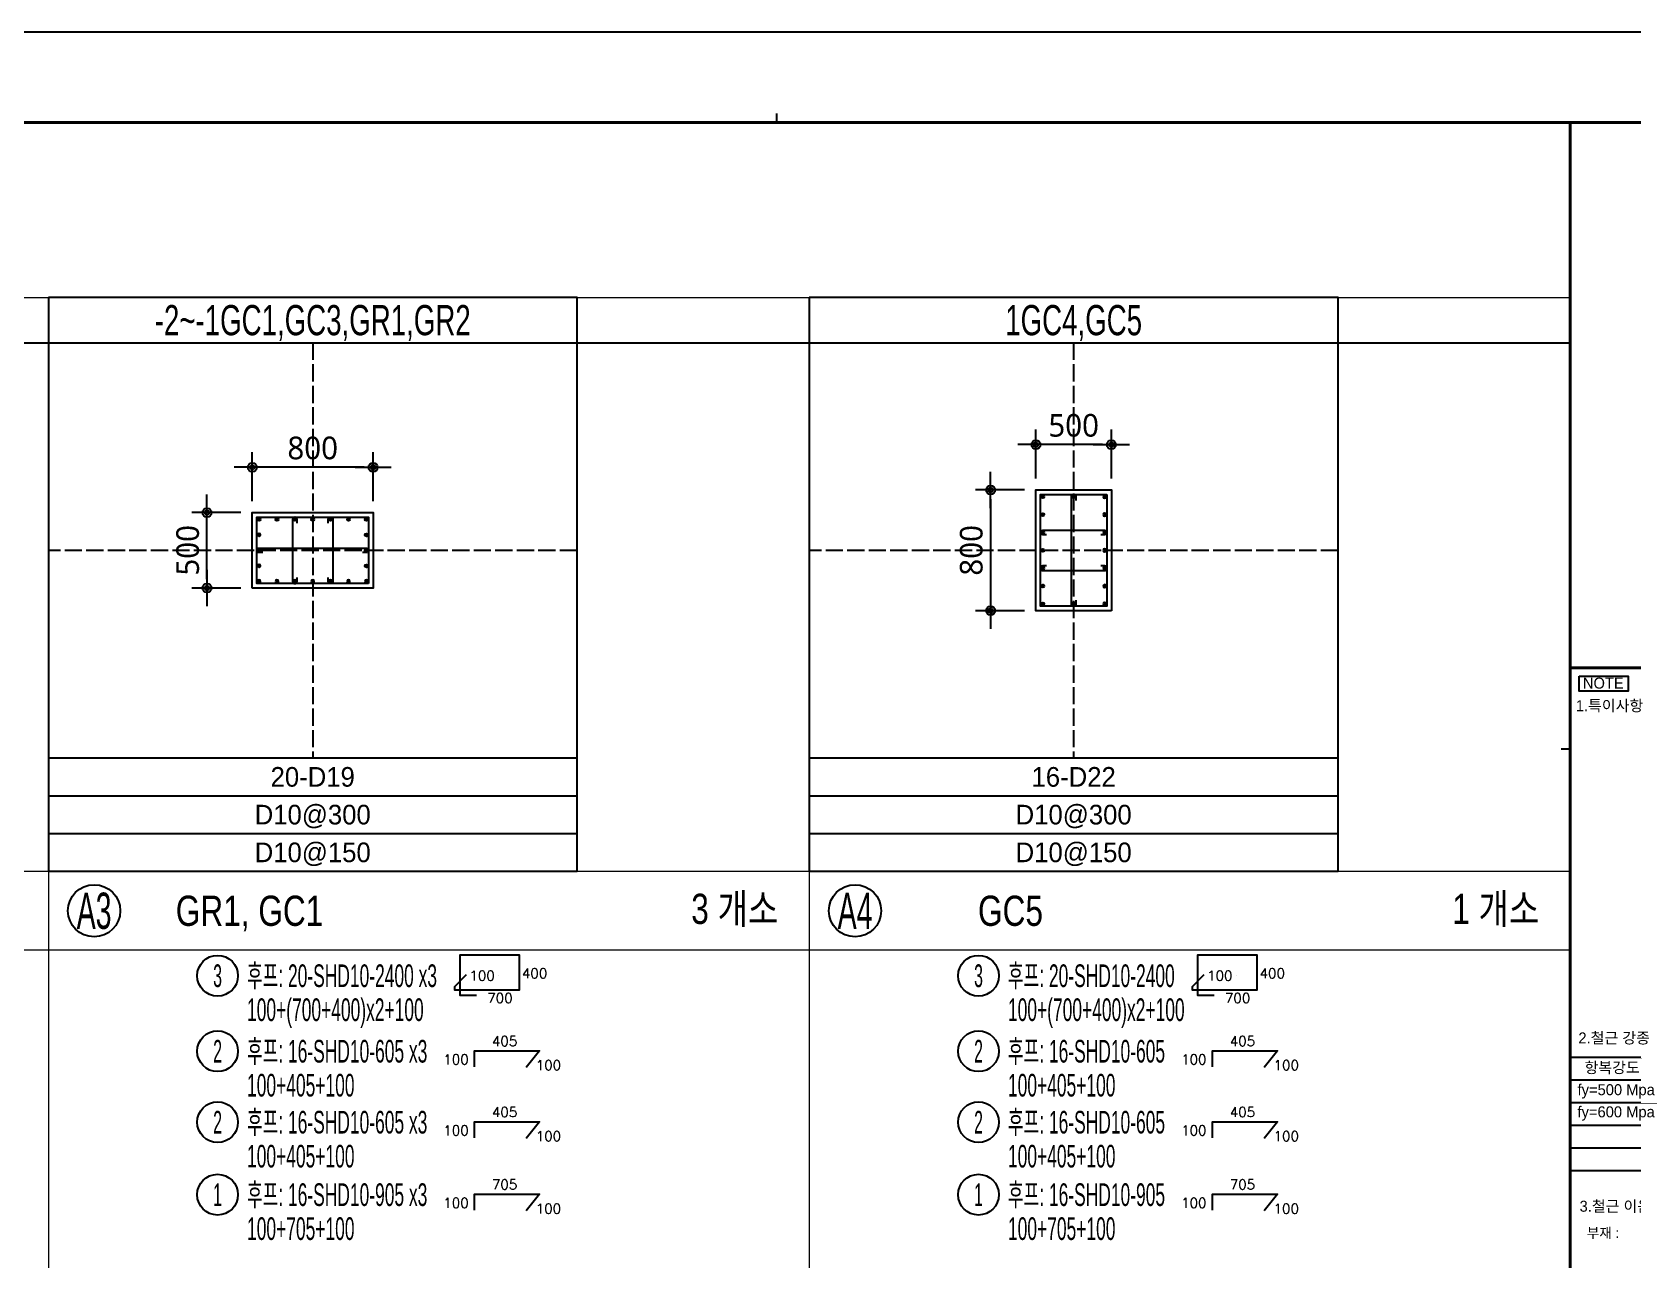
# Model space of a CAD drawing. Header units: millimetres. Extents: x 317501 to 2277231, y -321722 to 1186893.
# Drawn here: x 484742 to 495340, y -162313 to -154180 of the extents above; entities that cross this region are included whole.
import ezdxf
from ezdxf.enums import TextEntityAlignment as Align

# ---------------------------------------------------------------- set-up
doc = ezdxf.new("R2010")
doc.units = ezdxf.units.MM
doc.header["$LTSCALE"] = 57
doc.linetypes.add('HID', pattern=[2.5, 2, -0.5])
doc.layers.get('Defpoints').update_dxf_attribs({"color": 145})
for name, color, linetype in [('AMAC-NO', 5, 'Continuous'), ('BAR', 2, 'Continuous'), ('BARR', 1, 'Continuous'), ('DIM', 7, 'Continuous'), ('EL4', 4, 'Continuous'), ('EL7', 7, 'Continuous'), ('EL8', 8, 'Continuous'), ('HOOP', 2, 'Continuous'), ('LEAD7', 7, 'Continuous'), ('RP_TAG', 7, 'Continuous')]:
    doc.layers.add(name, color=color, linetype=linetype)
doc.layers.add('DEFPOINT', color=144, linetype='Continuous', plot=False)
doc.layers.add('TEXT', color=3, linetype='Continuous', lineweight=9)
doc.layers.add('XTITLE', color=22, linetype='Continuous', lineweight=0)
doc.styles.add('RPWK1', font='arial.ttf', dxfattribs={"bigfont": 'whgtxt.shx'})
doc.styles.add('RPWK2', font='romans.shx', dxfattribs={"bigfont": 'whgtxt.shx'})
doc.styles.add('XRebarSheet', font='Hmkmrhd_0.ttf')
doc.styles.add('돋음', font='Dotum.ttf')
doc.styles.add('맑은고딕', font='malgun.ttf')
doc.dimstyles.new('DIM_30', dxfattribs={"dimscale": 30, "dimtxt": 3, "dimasz": 1.2, "dimexe": 2, "dimexo": 1.5, "dimgap": 1, "dimtad": 1, "dimdec": 0, "dimdsep": 46, "dimtxsty": '맑은고딕', "dimblk1": 'DIMDOT', "dimblk2": 'DIMDOT', "dimsah": 1, "dimcen": 1, "dimdle": 2, "dimclrd": 7, "dimclre": 7, "dimclrt": 3, "dimadec": 0, "dimazin": 0, "dimtfac": 1, "dimtdec": 0, "dimtix": 1, "dimtmove": 2, "dimatfit": 3, "dimldrblk": 'DIMDOT', "dimfxl": 0, "dimtolj": 1, "dimarcsym": 0})

# ---------------------------------------------------------------- blocks, each defined once
blk = doc.blocks.new('dhs_sheet2e')
at = {"color": 7}
for p, q in [((55508.9, 57331.7), (55508.9, 57531.5)), ((73013.1, 43498.2), (72813.3, 43498.2)), ((73013.1, 36694), (81003.6, 36694)), ((73013.1, 36194.6), (81003.6, 36194.6)), ((73013.1, 35695.2), (81003.6, 35695.2)), ((73013.1, 35195.8), (81003.6, 35195.8)), ((73013.1, 34696.4), (81003.6, 34696.4)), ((73013.1, 34197), (81003.6, 34197))]:
    blk.add_line(p, q, dxfattribs=at)
for points in [[(84000, 0), (84000, 59329.4), (0, 59329.4), (0, 0)], [(73208.2, 45108.5), (74292.8, 45108.5), (74292.8, 44775), (73208.2, 44775)]]:
    blk.add_lwpolyline(points, close=True, dxfattribs=at)
at = {"color": 30, "const_width": 64.9}
blk.add_lwpolyline([(81003.6, 57331.7), (2996.4, 57331.7), (2996.4, 1997.6), (81003.6, 1997.6)], close=True, dxfattribs=at)
at = {"color": 30}
for points, const_width in [([(73013.1, 1997.6), (73013.1, 57331.7)], 64.9), ([(73013.1, 45291.6), (81003.6, 45291.6)], 64.9), ([(73013.1, 37482.7), (81003.6, 37482.7)], 1.25)]:
    blk.add_lwpolyline(points, dxfattribs=dict(at, const_width=const_width))
at = {"ltscale": 2, "const_width": 1.25}
for points in [[(73013.1, 36694), (73013.1, 34197)], [(73013.1, 33114.4), (73013.1, 32518)]]:
    blk.add_lwpolyline(points, dxfattribs=at)
at = {"color": 7, "const_width": 1.25}
for points in [[(73013.1, 33114.4), (81003.6, 33114.4)], [(73013.1, 32518), (81003.6, 32518)]]:
    blk.add_lwpolyline(points, dxfattribs=at)
at = {"color": 7, "style": 'XRebarSheet'}
for s, height, p in [('NOTE', 242.71, (73292, 44833.7)), ('1.특이사항', 242.71, (73135.9, 44335.3)), ('2.철근 강종', 242.71, (73193, 37000.1)), ('3.철근 이음/정착 길이', 242.711, (73219.2, 33284.8))]:
    blk.add_text(s, height=height, dxfattribs=at).set_placement(p)
at = {"color": 3, "style": 'XRebarSheet'}
for s, height, p in [('항복강도', 242.71, (73329, 36346.4)), ('부재 :', 220, (73378.9, 32707.9))]:
    blk.add_text(s, height=height, dxfattribs=at).set_placement(p)
blk = doc.blocks.new('zdfgarse')
at = {"color": 255, "xscale": 0.25, "yscale": 0.25, "zscale": 0.25}
blk.add_blockref('dhs_sheet2e', (0, 0), dxfattribs=at)
at = {"color": 3, "style": 'XRebarSheet'}
for s, p in [('fy=500 Mpa', (18293.6, 8964.2)), ('fy=600 Mpa', (18293.3, 8842.1))]:
    blk.add_text(s, height=60.68, dxfattribs=at).set_placement(p)
blk = doc.blocks.new('DIMDOT')
at = {"layer": 'DIM', "linetype": 'Continuous'}
blk.add_line((-2, 0), (2, 0), dxfattribs=at)
for radius in [0.5, 0.25]:
    blk.add_circle((0, 0), radius, dxfattribs=at)
blk = doc.blocks.new('*D43')
at = {"layer": 'Defpoints', "color": 0, "transparency": 16777216}
for p in [(507300, -134614), (507600, -134614), (507600, -135114)]:
    blk.add_point(p, dxfattribs=at)
at = {"layer": 'DIM', "color": 7, "lineweight": -2, "transparency": 16777216}
for p, q in [((507525, -134614), (507200, -134614)), ((507300, -135054), (507300, -134674)), ((507525, -135114), (507200, -135114))]:
    blk.add_line(p, q, dxfattribs=at)
at = {"layer": 'DIM', "color": 7, "lineweight": -2, "transparency": 16777216, "xscale": 60, "yscale": 60, "zscale": 60}
for p, rotation in [((507300, -134614), 90), ((507300, -135114), 270)]:
    blk.add_blockref('DIMDOT', p, dxfattribs=dict(at, rotation=rotation))
at = {"layer": 'DIM', "color": 3, "transparency": 16777216, "insert": (507173, -134864), "char_height": 150, "attachment_point": 5, "rotation": 90, "style": '맑은고딕'}
blk.add_mtext('\\A1;500', dxfattribs=at)
blk = doc.blocks.new('*D44')
at = {"layer": 'Defpoints', "color": 0, "transparency": 16777216}
for p in [(507600, -134314), (507600, -134614), (508400, -134614)]:
    blk.add_point(p, dxfattribs=at)
at = {"layer": 'DIM', "color": 7, "lineweight": -2, "transparency": 16777216}
for p, q in [((507600, -134539), (507600, -134214)), ((508400, -134539), (508400, -134214)), ((508340, -134314), (507660, -134314))]:
    blk.add_line(p, q, dxfattribs=at)
at = {"layer": 'DIM', "color": 7, "lineweight": -2, "transparency": 16777216, "xscale": 60, "yscale": 60, "zscale": 60, "rotation": 180}
blk.add_blockref('DIMDOT', (507600, -134314), dxfattribs=at)
at = {"layer": 'DIM', "color": 7, "lineweight": -2, "transparency": 16777216, "xscale": 60, "yscale": 60, "zscale": 60}
blk.add_blockref('DIMDOT', (508400, -134314), dxfattribs=at)
at = {"layer": 'DIM', "color": 3, "transparency": 16777216, "insert": (508000, -134187), "char_height": 150, "attachment_point": 5, "style": '맑은고딕'}
blk.add_mtext('\\A1;800', dxfattribs=at)
blk = doc.blocks.new('BAR')
at = {"layer": 'BARR'}
h = blk.add_hatch(color=256, dxfattribs=at)
edge = h.paths.add_edge_path()
edge.add_arc((0, 0), 15, 0, 360)
blk.add_circle((0, 0), 15, dxfattribs=at)
blk = doc.blocks.new('보')
at = {"layer": 'DEFPOINT', "linetype": 'HID'}
for p, q in [((1750, -300), (1750, -3050)), ((3500, -1675), (0, -1675))]:
    blk.add_line(p, q, dxfattribs=at)
at = {"layer": 'EL7'}
for p, q in [((0, -300), (3500, -300)), ((0, -3050), (3500, -3050))]:
    blk.add_line(p, q, dxfattribs=at)
blk.add_lwpolyline([(0, 0), (0, -3800), (3500, -3800), (3500, 0)], close=True, dxfattribs=at)
at = {"layer": 'EL8'}
for p, q in [((0, -3300), (3500, -3300)), ((0, -3550), (3500, -3550))]:
    blk.add_line(p, q, dxfattribs=at)
blk = doc.blocks.new('*D71')
at = {"layer": 'Defpoints', "color": 0, "transparency": 16777216}
for p in [(518250, -140364), (517950, -141164), (518250, -141164)]:
    blk.add_point(p, dxfattribs=at)
at = {"layer": 'DIM', "color": 7, "lineweight": -2, "transparency": 16777216}
for p, q in [((518175, -140364), (517850, -140364)), ((517950, -140424), (517950, -141104)), ((518175, -141164), (517850, -141164))]:
    blk.add_line(p, q, dxfattribs=at)
at = {"layer": 'DIM', "color": 7, "lineweight": -2, "transparency": 16777216, "xscale": 60, "yscale": 60, "zscale": 60}
for p, rotation in [((517950, -140364), 90), ((517950, -141164), 270)]:
    blk.add_blockref('DIMDOT', p, dxfattribs=dict(at, rotation=rotation))
at = {"layer": 'DIM', "color": 3, "transparency": 16777216, "insert": (517823, -140764), "char_height": 150, "attachment_point": 5, "rotation": 90, "style": '맑은고딕'}
blk.add_mtext('\\A1;800', dxfattribs=at)
blk = doc.blocks.new('*D72')
at = {"layer": 'Defpoints', "color": 0, "transparency": 16777216}
for p in [(518250, -140064), (518250, -140364), (518750, -140364)]:
    blk.add_point(p, dxfattribs=at)
at = {"layer": 'DIM', "color": 7, "lineweight": -2, "transparency": 16777216}
for p, q in [((518250, -140289), (518250, -139964)), ((518750, -140289), (518750, -139964)), ((518690, -140064), (518310, -140064))]:
    blk.add_line(p, q, dxfattribs=at)
at = {"layer": 'DIM', "color": 7, "lineweight": -2, "transparency": 16777216, "xscale": 60, "yscale": 60, "zscale": 60, "rotation": 180}
blk.add_blockref('DIMDOT', (518250, -140064), dxfattribs=at)
at = {"layer": 'DIM', "color": 7, "lineweight": -2, "transparency": 16777216, "xscale": 60, "yscale": 60, "zscale": 60}
blk.add_blockref('DIMDOT', (518750, -140064), dxfattribs=at)
at = {"layer": 'DIM', "color": 3, "transparency": 16777216, "insert": (518500, -139937), "char_height": 150, "attachment_point": 5, "style": '맑은고딕'}
blk.add_mtext('\\A1;500', dxfattribs=at)
blk = doc.blocks.new('*U1613', base_point=(485836.5085, -161400.1787))
at = {"layer": 'RP_TAG', "color": 0, "linetype": 'Continuous', "ltscale": 100}
blk.add_circle((485970.5085, -161400.1787), 135, dxfattribs=at)
at = {"layer": 'RP_TAG', "color": 0, "linetype": 'Continuous', "ltscale": 100, "style": 'RPWK1', "width": 0.5}
blk.add_text('2', height=150, dxfattribs=at).set_placement((485970.5085, -161400.1787), align=Align.MIDDLE_CENTER)
at = {"layer": 'RP_TAG', "color": 0, "linetype": 'Continuous', "ltscale": 100, "style": 'RPWK1', "width": 0.55}
for s, p in [('후프: 16-SHD10-605 x3', (486165.5085, -161400.1787)), ('100+405+100', (486165.5085, -161625.1787))]:
    blk.add_text(s, height=150, dxfattribs=at).set_placement(p, align=Align.MIDDLE_LEFT)
blk = doc.blocks.new('*U1614', base_point=(485836.5085, -160930.1787))
at = {"layer": 'RP_TAG', "color": 0, "linetype": 'Continuous', "ltscale": 100}
blk.add_circle((485970.5085, -160930.1787), 135, dxfattribs=at)
at = {"layer": 'RP_TAG', "color": 0, "linetype": 'Continuous', "ltscale": 100, "style": 'RPWK1', "width": 0.5}
blk.add_text('2', height=150, dxfattribs=at).set_placement((485970.5085, -160930.1787), align=Align.MIDDLE_CENTER)
at = {"layer": 'RP_TAG', "color": 0, "linetype": 'Continuous', "ltscale": 100, "style": 'RPWK1', "width": 0.55}
for s, p in [('후프: 16-SHD10-605 x3', (486165.5085, -160930.1787)), ('100+405+100', (486165.5085, -161155.1787))]:
    blk.add_text(s, height=150, dxfattribs=at).set_placement(p, align=Align.MIDDLE_LEFT)
blk = doc.blocks.new('*U1615', base_point=(490873.8067, -160930.1787))
at = {"layer": 'RP_TAG', "color": 0, "linetype": 'Continuous', "ltscale": 100}
blk.add_circle((491007.8067, -160930.1787), 135, dxfattribs=at)
at = {"layer": 'RP_TAG', "color": 0, "linetype": 'Continuous', "ltscale": 100, "style": 'RPWK1', "width": 0.5}
blk.add_text('2', height=150, dxfattribs=at).set_placement((491007.8067, -160930.1787), align=Align.MIDDLE_CENTER)
at = {"layer": 'RP_TAG', "color": 0, "linetype": 'Continuous', "ltscale": 100, "style": 'RPWK1', "width": 0.55}
for s, p in [('후프: 16-SHD10-605', (491202.8067, -160930.1787)), ('100+405+100', (491202.8067, -161155.1787))]:
    blk.add_text(s, height=150, dxfattribs=at).set_placement(p, align=Align.MIDDLE_LEFT)
blk = doc.blocks.new('*U1616', base_point=(490873.8067, -161400.1787))
at = {"layer": 'RP_TAG', "color": 0, "linetype": 'Continuous', "ltscale": 100}
blk.add_circle((491007.8067, -161400.1787), 135, dxfattribs=at)
at = {"layer": 'RP_TAG', "color": 0, "linetype": 'Continuous', "ltscale": 100, "style": 'RPWK1', "width": 0.5}
blk.add_text('2', height=150, dxfattribs=at).set_placement((491007.8067, -161400.1787), align=Align.MIDDLE_CENTER)
at = {"layer": 'RP_TAG', "color": 0, "linetype": 'Continuous', "ltscale": 100, "style": 'RPWK1', "width": 0.55}
for s, p in [('후프: 16-SHD10-605', (491202.8067, -161400.1787)), ('100+405+100', (491202.8067, -161625.1787))]:
    blk.add_text(s, height=150, dxfattribs=at).set_placement(p, align=Align.MIDDLE_LEFT)
blk = doc.blocks.new('*U1619', base_point=(485836.5085, -161880.1787))
at = {"layer": 'RP_TAG', "color": 0, "linetype": 'Continuous', "ltscale": 100}
blk.add_circle((485970.5085, -161880.1787), 135, dxfattribs=at)
at = {"layer": 'RP_TAG', "color": 0, "linetype": 'Continuous', "ltscale": 100, "style": 'RPWK1', "width": 0.5}
blk.add_text('1', height=150, dxfattribs=at).set_placement((485970.5085, -161880.1787), align=Align.MIDDLE_CENTER)
at = {"layer": 'RP_TAG', "color": 0, "linetype": 'Continuous', "ltscale": 100, "style": 'RPWK1', "width": 0.55}
for s, p in [('후프: 16-SHD10-905 x3', (486165.5085, -161880.1787)), ('100+705+100', (486165.5085, -162105.1787))]:
    blk.add_text(s, height=150, dxfattribs=at).set_placement(p, align=Align.MIDDLE_LEFT)
blk = doc.blocks.new('*U1620', base_point=(490873.8067, -161880.1787))
at = {"layer": 'RP_TAG', "color": 0, "linetype": 'Continuous', "ltscale": 100}
blk.add_circle((491007.8067, -161880.1787), 135, dxfattribs=at)
at = {"layer": 'RP_TAG', "color": 0, "linetype": 'Continuous', "ltscale": 100, "style": 'RPWK1', "width": 0.5}
blk.add_text('1', height=150, dxfattribs=at).set_placement((491007.8067, -161880.1787), align=Align.MIDDLE_CENTER)
at = {"layer": 'RP_TAG', "color": 0, "linetype": 'Continuous', "ltscale": 100, "style": 'RPWK1', "width": 0.55}
for s, p in [('후프: 16-SHD10-905', (491202.8067, -161880.1787)), ('100+705+100', (491202.8067, -162105.1787))]:
    blk.add_text(s, height=150, dxfattribs=at).set_placement(p, align=Align.MIDDLE_LEFT)
blk = doc.blocks.new('*U1623', base_point=(485836.5085, -160430.1787))
at = {"layer": 'RP_TAG', "color": 0, "linetype": 'Continuous', "ltscale": 100}
blk.add_circle((485970.5085, -160430.1787), 135, dxfattribs=at)
at = {"layer": 'RP_TAG', "color": 0, "linetype": 'Continuous', "ltscale": 100, "style": 'RPWK1', "width": 0.55}
for s, p in [('후프: 20-SHD10-2400 x3', (486165.5085, -160430.1787)), ('100+(700+400)x2+100', (486165.5085, -160655.1787))]:
    blk.add_text(s, height=150, dxfattribs=at).set_placement(p, align=Align.MIDDLE_LEFT)
at = {"layer": 'RP_TAG', "color": 0, "linetype": 'Continuous', "ltscale": 100, "style": 'RPWK1', "width": 0.5}
blk.add_text('3', height=150, dxfattribs=at).set_placement((485970.5085, -160430.1787), align=Align.MIDDLE_CENTER)
blk = doc.blocks.new('*U1624', base_point=(490873.8067, -160430.1787))
at = {"layer": 'RP_TAG', "color": 0, "linetype": 'Continuous', "ltscale": 100}
blk.add_circle((491007.8067, -160430.1787), 135, dxfattribs=at)
at = {"layer": 'RP_TAG', "color": 0, "linetype": 'Continuous', "ltscale": 100, "style": 'RPWK1', "width": 0.55}
for s, p in [('후프: 20-SHD10-2400', (491202.8067, -160430.1787)), ('100+(700+400)x2+100', (491202.8067, -160655.1787))]:
    blk.add_text(s, height=150, dxfattribs=at).set_placement(p, align=Align.MIDDLE_LEFT)
at = {"layer": 'RP_TAG', "color": 0, "linetype": 'Continuous', "ltscale": 100, "style": 'RPWK1', "width": 0.5}
blk.add_text('3', height=150, dxfattribs=at).set_placement((491007.8067, -160430.1787), align=Align.MIDDLE_CENTER)
blk = doc.blocks.new('sdhsths')
at = {"layer": 'BAR'}
blk.add_lwpolyline([(2120, 1905), (1380, 1905), (1380, 2345), (2120, 2345)], close=True, dxfattribs=at)
at = {"layer": 'EL4'}
blk.add_lwpolyline([(1350, 1875), (1350, 2375), (2150, 2375), (2150, 1875)], close=True, dxfattribs=at)
at = {"layer": 'HOOP'}
for points in [[(1646.7, 2305), (1646.7, 2330, 1), (1616.7, 2330), (1616.7, 1920, 1), (1646.7, 1920), (1646.7, 1945)], [(1853.3, 2305), (1853.3, 2330, -1), (1883.3, 2330), (1883.3, 1920, -1), (1853.3, 1920), (1853.3, 1945)], [(1420, 2110), (1395, 2110, -1), (1395, 2140), (2105, 2140, -1), (2105, 2110), (2080, 2110)]]:
    blk.add_lwpolyline(points, format="xyb", dxfattribs=at)
at = {"layer": 'BAR', "xscale": 0.6666666666666666, "yscale": 0.6666666666666666, "zscale": 0.6666666666666666, "rotation": 180}
for p in [(1395, 2330), (1513.3, 2330), (1631.7, 2330), (1750, 2330), (1868.3, 2330), (1986.7, 2330), (2105, 2330)]:
    blk.add_blockref('BAR', p, dxfattribs=at)
at = {"layer": 'BAR', "yscale": 0.6666666666666666, "zscale": 0.6666666666666666}
for p, xscale in [((1395, 2227.5), -0.6666666666666666), ((2105, 2227.5), 0.6666666666666666), ((1395, 2125), -0.6666666666666666), ((2105, 2125), 0.6666666666666666), ((1395, 2022.5), -0.6666666666666666), ((2105, 2022.5), 0.6666666666666666), ((1395, 1920), -0.6666666666666666), ((1513.3, 1920), -0.6666666666666666), ((1631.7, 1920), -0.6666666666666666), ((1750, 1920), -0.6666666666666666), ((1868.3, 1920), -0.6666666666666666), ((1986.7, 1920), -0.6666666666666666), ((2105, 1920), -0.6666666666666666)]:
    blk.add_blockref('BAR', p, dxfattribs=dict(at, xscale=xscale))
at = {"layer": 'EL7'}
blk.add_blockref('보', (0, 3800), dxfattribs=at)
at = {"layer": 'TEXT', "color": 6, "style": '돋음', "width": 0.7}
blk.add_text('-2~-1GC1,GC3,GR1,GR2', height=200, dxfattribs=at).set_placement((1750, 3650), align=Align.MIDDLE_CENTER)
at = {"layer": 'TEXT', "style": '돋음'}
for s, p in [('20-D19', (1750, 625)), ('D10@300', (1750, 375)), ('D10@150', (1750, 125))]:
    blk.add_text(s, height=130, dxfattribs=at).set_placement(p, align=Align.MIDDLE_CENTER)
at = {"layer": 'DIM'}
dim = blk.add_linear_dim(base=(1350, 2675), p1=(2150, 2375), p2=(1350, 2375), dimstyle='DIM_30', override={"dimscale": 50}, dxfattribs=at)
dim.commit()
dim.dimension.update_dxf_attribs({"geometry": '*D44', "text_midpoint": (1750, 2802.5), "insert": (-506250.1, 136989.4)})
dim = blk.add_linear_dim(base=(1050, 2375), p1=(1350, 1875), p2=(1350, 2375), angle=270, dimstyle='DIM_30', override={"dimscale": 50}, dxfattribs=at)
dim.commit()
dim.dimension.update_dxf_attribs({"geometry": '*D43', "text_midpoint": (922.5, 2125), "insert": (-506250.1, 136989.4)})
blk = doc.blocks.new('Sddhsrjhsrase')
at = {"layer": 'BAR'}
blk.add_lwpolyline([(1970, 2495), (1970, 1755), (1530, 1755), (1530, 2495)], close=True, dxfattribs=at)
at = {"layer": 'EL4'}
blk.add_lwpolyline([(2000, 1725), (1500, 1725), (1500, 2525), (2000, 2525)], close=True, dxfattribs=at)
at = {"layer": 'HOOP'}
for points in [[(1765, 1795), (1765, 1770, -1), (1735, 1770), (1735, 2480, -1), (1765, 2480), (1765, 2455)], [(1570, 2228.3), (1545, 2228.3, -1), (1545, 2258.3), (1955, 2258.3, -1), (1955, 2228.3), (1930, 2228.3)], [(1570, 2021.7), (1545, 2021.7, 1), (1545, 1991.7), (1955, 1991.7, 1), (1955, 2021.7), (1930, 2021.7)]]:
    blk.add_lwpolyline(points, format="xyb", dxfattribs=at)
at = {"layer": 'BAR', "yscale": 0.6666666666666666, "zscale": 0.6666666666666666}
for p, xscale, rotation in [((1545, 2480), 0.6666666666666666, 270), ((1750, 2480), 0.6666666666666666, 90), ((1955, 2480), -0.6666666666666666, 90), ((1545, 2361.7), 0.6666666666666666, 270), ((1955, 2361.7), -0.6666666666666666, 90), ((1545, 2243.3), 0.6666666666666666, 270), ((1955, 2243.3), -0.6666666666666666, 90), ((1545, 2125), 0.6666666666666666, 270), ((1955, 2125), -0.6666666666666666, 90), ((1545, 2006.7), 0.6666666666666666, 270), ((1955, 2006.7), -0.6666666666666666, 90), ((1545, 1888.3), 0.6666666666666666, 270), ((1955, 1888.3), -0.6666666666666666, 90), ((1545, 1770), 0.6666666666666666, 270), ((1750, 1770), -0.6666666666666666, 90), ((1955, 1770), -0.6666666666666666, 90)]:
    blk.add_blockref('BAR', p, dxfattribs=dict(at, xscale=xscale, rotation=rotation))
at = {"layer": 'EL7'}
blk.add_blockref('보', (0, 3800), dxfattribs=at)
at = {"layer": 'TEXT', "color": 6, "style": '돋음', "width": 0.7}
blk.add_text('1GC4,GC5', height=200, dxfattribs=at).set_placement((1750, 3650), align=Align.MIDDLE_CENTER)
at = {"layer": 'TEXT', "style": '돋음'}
for s, p in [('16-D22', (1750, 625)), ('D10@300', (1750, 375)), ('D10@150', (1750, 125))]:
    blk.add_text(s, height=130, dxfattribs=at).set_placement(p, align=Align.MIDDLE_CENTER)
at = {"layer": 'DIM'}
dim = blk.add_linear_dim(base=(1500, 2825), p1=(2000, 2525), p2=(1500, 2525), dimstyle='DIM_30', override={"dimscale": 50}, dxfattribs=at)
dim.commit()
dim.dimension.update_dxf_attribs({"geometry": '*D72', "text_midpoint": (1750, 2952.5), "insert": (-516750.1, 142889.3)})
dim = blk.add_linear_dim(base=(1200, 1725), p1=(1500, 2525), p2=(1500, 1725), angle=90, dimstyle='DIM_30', override={"dimscale": 50}, dxfattribs=at)
dim.commit()
dim.dimension.update_dxf_attribs({"geometry": '*D71', "text_midpoint": (1072.5, 2125), "insert": (-516750.1, 142889.3)})

msp = doc.modelspace()

# ---------------------------------------------------------------- linework, layer by layer
at = {"layer": 'AMAC-NO', "color": 2}
for centre in [(485153.1, -159999.9), (490190.4, -159999.9)]:
    msp.add_circle(centre, 172.8, dxfattribs=at)
at = {"layer": 'LEAD7'}
msp.add_line((494924.9, -156241), (473919.9, -156241), dxfattribs=at)
at = {"layer": 'RP_TAG', "color": 250, "linetype": 'Continuous', "ltscale": 100}
for p, q in [((487829.9, -160430.2), (487830, -160430.2)), ((492713.2, -160430.2), (492713.2, -160430.2)), ((487765.8, -160930.2), (487765.9, -160930.2)), ((492650, -160930.2), (492650, -160930.2)), ((487765.8, -161400.2), (487765.9, -161400.2)), ((492650, -161400.2), (492650, -161400.2)), ((487765.8, -161880.2), (487765.9, -161880.2)), ((492650, -161880.2), (492650, -161880.2))]:
    msp.add_line(p, q, dxfattribs=at)
at = {"layer": 'RP_TAG', "color": 1, "linetype": 'Continuous', "ltscale": 100}
for points in [[(487615.1, -160424), (487538.9, -160503.7), (487538.9, -160524.1), (487969.4, -160524.1), (487969.4, -160294.7), (487573.3, -160294.7), (487573.3, -160559.6), (487684.1, -160559.6)], [(492498.4, -160424), (492422.2, -160503.7), (492422.2, -160524.1), (492852.7, -160524.1), (492852.7, -160294.7), (492456.6, -160294.7), (492456.6, -160559.6), (492567.4, -160559.6)], [(487671.5, -161033.5), (487671.5, -160927.4), (488102.3, -160927.4), (488014.3, -161037.2)], [(492555.7, -161033.5), (492555.7, -160927.4), (492986.5, -160927.4), (492898.4, -161037.2)], [(487671.5, -161503.5), (487671.5, -161397.4), (488102.3, -161397.4), (488014.3, -161507.2)], [(492555.7, -161503.5), (492555.7, -161397.4), (492986.5, -161397.4), (492898.4, -161507.2)], [(487671.5, -161983.5), (487671.5, -161877.4), (488102.3, -161877.4), (488014.3, -161987.2)], [(492555.7, -161983.5), (492555.7, -161877.4), (492986.5, -161877.4), (492898.4, -161987.2)]]:
    msp.add_lwpolyline(points, dxfattribs=at)
at = {"layer": 'XTITLE', "color": 3, "ltscale": 2}
for p, q in [((473919.9, -155938.1), (494924.9, -155938.1)), ((473919.9, -159738.1), (494924.9, -159738.1)), ((474775.7, -160258.5), (494924.9, -160258.5))]:
    msp.add_line(p, q, dxfattribs=at)
for points in [[(484850.3, -155938.1), (484850.3, -171379.3)], [(489887.6, -155938.1), (489887.6, -171379.3)]]:
    msp.add_lwpolyline(points, dxfattribs=at)

# ---------------------------------------------------------------- block references
at = {"xscale": 1.199999996698919, "yscale": 1.199999996698919, "zscale": 1.199999996698919}
msp.add_blockref('zdfgarse', (473020.9, -171978.6), dxfattribs=at)
at = {"layer": 'DIM'}
for name, p in [('sdhsths', (484850.3, -159738.1)), ('Sddhsrjhsrase', (489887.6, -159738.1))]:
    msp.add_blockref(name, p, dxfattribs=at)
at = {"layer": 'RP_TAG', "color": 30, "linetype": 'Continuous', "ltscale": 1.86656e-317}
for name, p in [('*U1623', (485836.5, -160430.2)), ('*U1624', (490873.8, -160430.2)), ('*U1614', (485836.5, -160930.2)), ('*U1615', (490873.8, -160930.2)), ('*U1613', (485836.5, -161400.2)), ('*U1616', (490873.8, -161400.2)), ('*U1619', (485836.5, -161880.2)), ('*U1620', (490873.8, -161880.2))]:
    msp.add_blockref(name, p, dxfattribs=at)

# ---------------------------------------------------------------- texts
at = {"layer": 'AMAC-NO', "color": 2, "style": '돋음'}
for s, height, width, p in [('A3', 240, 0.6, (485153.1, -159999.9)), ('GR1, GC1', 200, 0.8, (486182.1, -159999.9)), ('3 개소', 200, 0.8, (489394.1, -159987.2)), ('A4', 240, 0.6, (490190.4, -159999.9)), ('GC5', 200, 0.8, (491219.4, -159999.9)), ('1 개소', 200, 0.8, (494431.4, -159987.2))]:
    msp.add_text(s, height=height, dxfattribs=dict(at, width=width)).set_placement(p, align=Align.MIDDLE_CENTER)
at = {"layer": 'RP_TAG', "color": 2, "linetype": 'Continuous', "ltscale": 100, "style": 'RPWK2'}
for p in [(487637.7, -160481.8), (492521, -160481.8)]:
    msp.add_text('100', height=65.33, dxfattribs=at).set_placement(p, align=Align.BOTTOM_LEFT)
for p in [(487985.2, -160414.3), (492868.4, -160414.3)]:
    msp.add_text('400', height=65.33, dxfattribs=at).set_placement(p, align=Align.MIDDLE_LEFT)
for s, p in [('700', (487755.5, -160545.4)), ('700', (492638.8, -160545.4)), ('100', (488076.7, -160990.1)), ('100', (492960.9, -160990.1)), ('100', (488076.7, -161460.1)), ('100', (492960.9, -161460.1)), ('100', (488076.7, -161940.1)), ('100', (492960.9, -161940.1))]:
    msp.add_text(s, height=65.33, dxfattribs=at).set_placement(p, align=Align.TOP_LEFT)
for s, p in [('405', (487870.6, -160915.3)), ('405', (492754.8, -160915.3)), ('405', (487870.6, -161385.3)), ('405', (492754.8, -161385.3)), ('705', (487870.6, -161865.3)), ('705', (492754.8, -161865.3))]:
    msp.add_text(s, height=65.33, dxfattribs=at).set_placement(p, align=Align.BOTTOM_CENTER)
for p in [(487632.9, -160984.7), (492517, -160984.7), (487632.9, -161454.7), (492517, -161454.7), (487632.9, -161934.7), (492517, -161934.7)]:
    msp.add_text('100', height=65.33, dxfattribs=at).set_placement(p, align=Align.MIDDLE_RIGHT)

doc.saveas('drawing.dxf')
